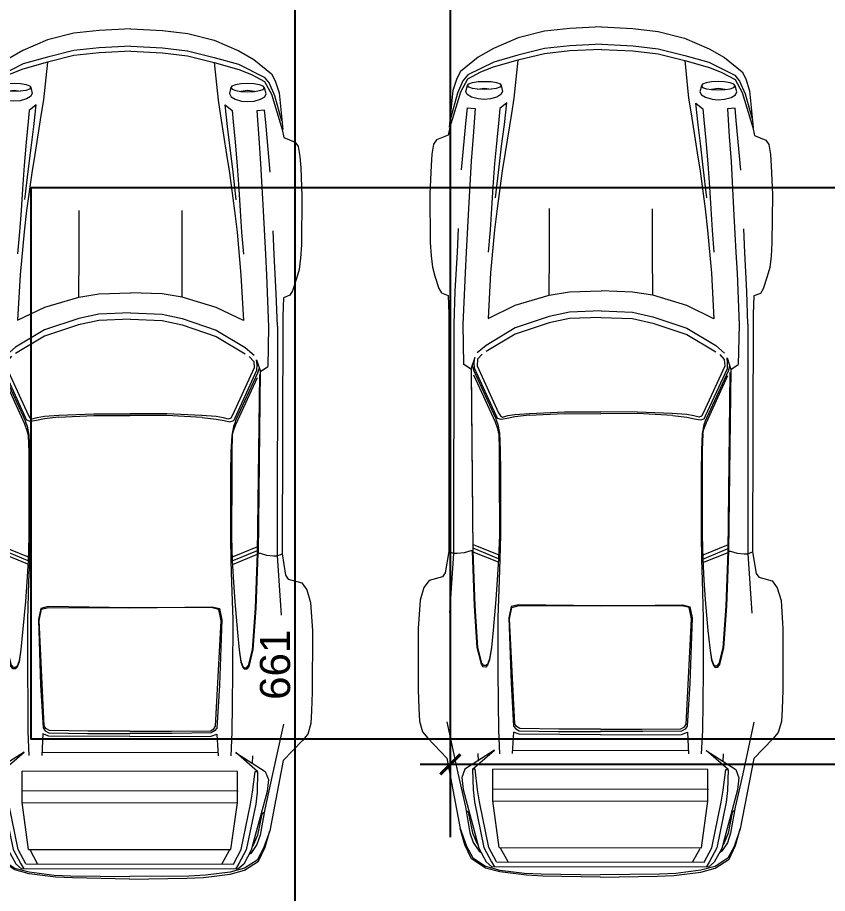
# Model space of a CAD drawing. Extents: x 250879 to 348495, y -51522 to -9360.
# Drawn here: x 316522.6 to 316925.5, y -43831.4 to -43395.5 of the extents above; entities that cross this region are included whole.
import ezdxf

# ---------------------------------------------------------------- set-up
doc = ezdxf.new("R2010")
doc.units = 0
doc.layers.get('0').update_dxf_attribs({"linetype": 'CONTINUOUS'})
doc.layers.get('DEFPOINTS').update_dxf_attribs({"color": 9, "linetype": 'CONTINUOUS'})
for name, color, linetype in [('AXIS', 1, 'CONTINUOUS'), ('WALL', 7, 'CONTINUOUS'), ('WALL1', 2, 'CONTINUOUS')]:
    doc.layers.add(name, color=color, linetype=linetype)
doc.layers.add('FIGURES', color=153, linetype='CONTINUOUS', lineweight=0)
doc.styles.get("Standard").update_dxf_attribs({"font": 'sanss___.ttf', "height": 15})
doc.dimstyles.get("Standard").update_dxf_attribs({"dimtxt": 15, "dimasz": 10, "dimexe": 10, "dimexo": 30, "dimgap": 5, "dimtad": 1, "dimdec": 0, "dimdsep": 46, "dimtxsty": 'Standard', "dimblk1": 'ARCHTICK', "dimblk2": 'ARCHTICK', "dimsah": 1, "dimcen": 2.5, "dimdle": 15, "dimclrd": 3, "dimclre": 3, "dimclrt": 3, "dimazin": 0, "dimtfac": 1, "dimtdec": 0, "dimtmove": 2, "dimatfit": 2, "dimldrblk": 'ARCHTICK', "dimfxl": 1.045499999999997, "dimfxlon": 1, "dimtolj": 1, "dimtzin": 0, "dimarcsym": 0})
doc.dimstyles.new('STANDARD$0', dxfattribs={"dimscale": 0, "dimtxt": 12, "dimasz": 8, "dimexe": 15, "dimexo": 0.0625, "dimgap": 2, "dimtad": 1, "dimdec": 0, "dimzin": 0, "dimdsep": 46, "dimtxsty": 'Standard', "dimblk1": 'ARCHTICK', "dimblk2": 'ARCHTICK', "dimsah": 1, "dimcen": 0.09, "dimdle": 15, "dimclrd": 3, "dimclre": 3, "dimclrt": 3, "dimazin": 0, "dimtfac": 1, "dimtdec": 0, "dimtofl": 0, "dimtmove": 1, "dimatfit": 3, "dimldrblk": 'ARCHTICK', "dimfxl": 1.045499999999997, "dimfxlon": 1, "dimtolj": 1, "dimtzin": 0, "dimarcsym": 0})

# ---------------------------------------------------------------- blocks, each defined once
blk = doc.blocks.new('_ARCHTICK')
at = {"color": 0, "linetype": 'ByBlock', "const_width": 0.15}
blk.add_lwpolyline([(-0.5, -0.5), (0.5, 0.5)], dxfattribs=at)
blk = doc.blocks.new('*D2118')
at = {"layer": 'DEFPOINTS', "color": 0, "linetype": 'ByBlock', "ltscale": 3, "transparency": 16777216}
for p in [(316737.8991116608, -43759.28375353797), (317178.3759898133, -43759.28375353797), (317178.3759898133, -43767.07146409552)]:
    blk.add_point(p, dxfattribs=at)
at = {"layer": 'WALL1', "color": 3, "linetype": 'ByBlock', "lineweight": -2, "ltscale": 3, "transparency": 16777216}
for p, q in [((316722.8991116608, -43767.07146409552), (317193.3759898133, -43767.07146409552)), ((316737.8991116608, -43767.07146409552), (316737.8991116608, -43777.07146409552)), ((317178.3759898133, -43767.07146409552), (317178.3759898133, -43777.07146409552))]:
    blk.add_line(p, q, dxfattribs=at)
at = {"layer": 'WALL1', "color": 3, "linetype": 'ByBlock', "lineweight": -2, "ltscale": 3, "transparency": 16777216, "xscale": 10, "yscale": 10, "zscale": 10, "rotation": 180}
blk.add_blockref('_ARCHTICK', (316737.8991116608, -43767.07146409552), dxfattribs=at)
at = {"layer": 'WALL1', "color": 3, "linetype": 'ByBlock', "lineweight": -2, "ltscale": 3, "transparency": 16777216, "xscale": 10, "yscale": 10, "zscale": 10}
blk.add_blockref('_ARCHTICK', (317178.3759898133, -43767.07146409552), dxfattribs=at)
at = {"layer": 'WALL1', "color": 3, "linetype": 'ByBlock', "ltscale": 3, "transparency": 16777216, "insert": (316958.1375507371, -43754.34512664696), "char_height": 15, "attachment_point": 5}
blk.add_mtext('\\A1;440', dxfattribs=at)
blk = doc.blocks.new('*D2128')
at = {"layer": 'DEFPOINTS', "color": 0, "linetype": 'Continuous', "ltscale": 3, "transparency": 16777216}
for p in [(316672.3674343665, -43387.32733898071), (316660.5429870066, -44047.8335801827), (316663.1778602687, -44047.8335801827)]:
    blk.add_point(p, dxfattribs=at)
at = {"layer": 'WALL', "color": 3, "linetype": 'Continuous', "lineweight": -2, "ltscale": 3, "transparency": 16777216}
for p, q in [((316660.5429870066, -43372.32733898071), (316660.5429870066, -44062.8335801827)), ((316670.5429870066, -43387.32733898071), (316645.5429870066, -43387.32733898071)), ((316663.1153602687, -44047.8335801827), (316645.5429870066, -44047.8335801827))]:
    blk.add_line(p, q, dxfattribs=at)
at = {"layer": 'WALL', "color": 3, "linetype": 'Continuous', "lineweight": -2, "ltscale": 3, "transparency": 16777216, "xscale": 8, "yscale": 8, "zscale": 8}
for p, rotation in [((316660.5429870066, -43387.32733898071), 90), ((316660.5429870066, -44047.8335801827), 270)]:
    blk.add_blockref('_ARCHTICK', p, dxfattribs=dict(at, rotation=rotation))
at = {"layer": 'WALL', "color": 3, "linetype": 'Continuous', "ltscale": 3, "transparency": 16777216, "insert": (316650.8063614922, -43717.58045958165), "char_height": 15, "attachment_point": 5, "rotation": 90}
blk.add_mtext('\\A1;661', dxfattribs=at)
blk = doc.blocks.new('XREF1$0$02PCAR09')
at = {"color": 0, "linetype": 'ByBlock'}
for p, q in [((-138.1428124021297, 34.83022337169009), (-139.3891880423911, 33.77165775941323)), ((-136.0427548164836, 35.42780073345929), (-138.1428124021297, 34.83022337169009)), ((-133.5670771748684, 35.58146348362851), (-136.0427548164836, 35.42780073345929)), ((-129.8620975318994, 35.70097895598234), (-133.5670771748684, 35.58146348362851)), ((-117.8764030187002, 35.70097895598234), (-129.8620975318994, 35.70097895598234)), ((-112.3274703737005, 35.34243253892082), (-117.8764030187002, 35.70097895598234)), ((-109.8517927320853, 34.5911924269824), (-112.3274703737005, 35.34243253892082)), ((-108.4688279805623, 33.60092137033632), (-109.8517927320853, 34.5911924269824)), ((-139.3891880423911, 33.77165775941323), (-143.264904074437, 30.04960447753655)), ((-107.7346615075316, 30.95450733964419), (-108.4688279805623, 33.60092137033632)), ((-47.0890961074124, 33.02041764747482), (-48.84768091490459, 32.52528211915178)), ((-44.85244941050485, 33.29359586999788), (-47.0890961074124, 33.02041764747482)), ((-42.25725629653579, 33.4472586201671), (-44.85244941050485, 33.29359586999788)), ((-32.74723942495178, 33.53262681470556), (-42.25725629653579, 33.4472586201671)), ((-27.18123314104443, 33.31066950890558), (-32.74723942495178, 33.53262681470556)), ((-24.96166008304456, 33.13993311982865), (-27.18123314104443, 33.31066950890558)), ((-22.98111796975238, 32.82554285593255), (-24.96166008304456, 33.13993311982865)), ((-22.12743602436781, 32.23503025772103), (-22.98111796975238, 32.82554285593255)), ((-107.0004950345009, 30.42522453350576), (-107.7346615075316, 30.95450733964419)), ((-52.15996686299668, 31.22538604060482), (-52.63802875241204, 29.9471626440904)), ((-51.28921127870443, 31.75696836830567), (-52.15996686299668, 31.22538604060482)), ((-48.84768091490459, 32.52528211915178), (-51.28921127870443, 31.75696836830567)), ((-21.22253316226019, 29.99838356081347), (-22.12743602436781, 32.23503025772103)), ((-143.264904074437, 30.04960447753655), (-157.0433306729439, 27.42026408575209)), ((-136.160790045383, 30.06982751551053), (-146.252790883283, 27.89832597516745)), ((-103.175999919178, 28.82030247618276), (-114.7860743764081, 29.58861622702888)), ((-102.8003798632088, 29.75935261610579), (-107.0004950345009, 30.42522453350576)), ((-103.175999919178, 28.82030247618276), (-102.8003798632088, 29.75935261610579)), ((-56.22349292302719, 29.82764717173656), (-102.8003798632088, 29.75935261610579)), ((-52.63802875241204, 29.9471626440904), (-56.22349292302719, 29.82764717173656)), ((-19.65175838275259, 29.65691078265965), (-21.22253316226019, 29.99838356081347)), ((-12.48083004152228, 29.04225978198276), (-19.65175838275259, 29.77642625501349)), ((-12.78815554186073, 27.55685319701363), (-19.65175838275259, 29.65691078265965)), ((-13.04308359194108, 28.1808652507445), (-17.95794463294092, 29.54653034359681)), ((-146.252790883283, 27.89832597516745), (-152.8090682238364, 26.42999302910601)), ((-58.20403503631938, 28.78615519836739), (-103.175999919178, 28.82030247618277)), ((-103.175999919178, 28.08613600315206), (-103.175999919178, 28.82030247618276)), ((-103.0564844468242, 26.70317125162907), (-103.175999919178, 28.08613600315206)), ((-58.20403503631938, 28.7690815594597), (-51.78434680702748, 28.54712425365972)), ((-51.78434680702748, 28.54712425365972), (-44.1524302152895, 28.13735691987513)), ((-44.1524302152895, 28.13735691987513), (-39.54254771021287, 27.93247325298283)), ((-10.58565307144118, 27.08833317646262), (-13.04308359194108, 28.1808652507445)), ((-10.26125698352244, 26.19096208439833), (-12.78815554186073, 27.55685319701363)), ((-10.1417415111686, 28.29101967004435), (-12.48083004152228, 29.04225978198276)), ((-8.775850398553306, 27.55685319701363), (-10.1417415111686, 28.29101967004435)), ((-5.941626339876557, 24.09090449875231), (-8.775850398553306, 27.55685319701363)), ((-162.9849570128204, 25.21776466665994), (-160.2873220654052, 26.49828758473677)), ((-160.4922057322975, 26.22510936221371), (-162.8142206237435, 24.97873372195226)), ((-149.3943404422982, 26.87390764070598), (-160.8848994271744, 23.80065263732156)), ((-157.0433306729439, 27.42026408575209), (-160.4922057322975, 26.22510936221371)), ((-160.2873220654052, 26.49828758473677), (-157.0433306729439, 27.42026408575209)), ((-152.8090682238364, 26.42999302910601), (-157.9140862572361, 25.52509016699837)), ((-153.8334865582979, 25.84948930624451), (-157.9140862572361, 25.01288099976763)), ((-153.4749401412364, 26.27633027893679), (-153.8334865582979, 25.84948930624451)), ((-147.0381782730368, 27.13001222432135), (-149.3943404422982, 26.87390764070598)), ((-145.4332562157138, 26.51536122364446), (-147.0381782730368, 27.13001222432135)), ((-141.7282765727448, 20.71032399502945), (-145.4332562157138, 26.51536122364446)), ((-102.680864390855, 25.43972197245991), (-103.0564844468242, 26.70317125162907)), ((-67.0994009072265, 25.45679561136761), (-66.10912985058042, 26.89098127961367)), ((-58.32355050867321, 27.06171766869058), (-66.10912985058042, 26.89098127961367)), ((-48.19888263641232, 26.6348766959983), (-58.32355050867321, 27.06171766869058)), ((-44.1524302152895, 26.41291939019832), (-48.19888263641232, 26.6348766959983)), ((-35.59853712253621, 25.95193113969065), (-44.1524302152895, 26.41291939019832)), ((-26.32755119565986, 25.45679561136761), (-35.59853712253621, 25.95193113969065)), ((-28.02619871649039, 27.35217620931951), (-18.28586727013732, 26.4470666680137)), ((-18.28586727013732, 26.4470666680137), (-15.87848418415283, 26.19096208439833)), ((-15.87848418415283, 26.19096208439833), (-16.03214693432206, 24.72262913833689)), ((-13.76135295959914, 25.40557469464454), (-13.28329107018378, 26.2592566400291)), ((-13.28329107018378, 26.2592566400291), (-12.6686400695069, 26.54950850145985)), ((-12.6686400695069, 26.54950850145985), (-11.49055898487619, 26.19096208439833)), ((-12.0710627077377, 25.21776466665994), (-11.81495812412233, 25.93485750078296)), ((-11.81495812412233, 25.93485750078296), (-11.49055898487619, 26.19096208439833)), ((-11.49055898487619, 26.19096208439833), (-11.18323348453777, 25.93485750078296)), ((-11.18323348453777, 25.93485750078296), (-10.92712890092239, 25.21776466665994)), ((-9.425199770093965, 26.13236761146603), (-10.58565307144118, 27.08833317646262)), ((-8.895365870907138, 23.62991624824465), (-10.26125698352244, 26.19096208439833)), ((-6.899507290691269, 21.07940676791251), (-9.425199770093965, 26.13236761146603)), ((-164.7947627370357, 22.48598244142934), (-162.9849570128204, 25.21776466665994)), ((-162.8142206237435, 24.97873372195226), (-164.4191426810665, 22.48598244142934)), ((-159.7751128981744, 24.91043916632149), (-161.4995504278513, 23.7323580816908)), ((-151.8529444450057, 24.65433458270612), (-160.7653839548205, 22.81038158067546)), ((-159.7751128981744, 24.24456724892153), (-160.1662057515703, 23.99287382841922)), ((-157.9140862572361, 25.52509016699837), (-159.7751128981744, 24.91043916632149)), ((-157.9140862572361, 25.01288099976763), (-159.7751128981744, 24.24456724892153)), ((-149.513855914652, 24.91043916632149), (-151.8529444450057, 24.65433458270612)), ((-151.8529444450057, 23.66406352606003), (-149.513855914652, 24.03968358202923)), ((-145.4332562157138, 25.02995463867533), (-149.513855914652, 24.91043916632149)), ((-149.513855914652, 24.03968358202923), (-145.4332562157138, 24.53481911035228)), ((-145.4332562157138, 25.02995463867533), (-141.7282765727448, 20.72739763393714)), ((-145.4332562157138, 24.53481911035228), (-145.4332562157138, 25.02995463867533)), ((-124.8595213319459, 23.3396643868139), (-121.5813826616692, 24.14319423246711)), ((-121.5984563005769, 24.00660512120558), (-113.4372569027005, 24.57003520515939)), ((-121.5813826616692, 24.14319423246711), (-113.4372569027005, 24.68955067751323)), ((-113.4372569027005, 24.68955067751323), (-102.680864390855, 25.08117555539841)), ((-113.4372569027005, 24.57003520515939), (-102.680864390855, 24.96166008304457)), ((-104.9004374488549, 20.0273784387218), (-102.902821696655, 24.96166008304457)), ((-104.2174918925472, 19.99323116090642), (-102.1686552236243, 24.96166008304457)), ((-101.4515623895012, 24.96166008304457), (-103.4662517806088, 19.97615752199873)), ((-67.0994009072265, 25.43972197245991), (-102.680864390855, 25.06410191649071)), ((-102.680864390855, 25.08117555539841), (-102.680864390855, 25.43972197245991)), ((-102.680864390855, 24.94458644413687), (-67.64575735227262, 25.32020650010608)), ((-102.680864390855, 25.06410191649071), (-102.680864390855, 24.94458644413687)), ((-77.44602608528737, 20.65910307830637), (-68.24333471404182, 24.8762918885061)), ((-67.38965276865726, 24.8933655274138), (-76.59234413990282, 20.65910307830637)), ((-76.16550316721053, 20.52251396704484), (-66.86036996251882, 24.77385005505996)), ((-66.39938171201115, 24.24456724892153), (-75.65329399997981, 20.0273784387218)), ((-66.41645535091885, 25.20069102775224), (-67.38965276865726, 24.8933655274138)), ((-67.0994009072265, 25.54216380590607), (-67.0994009072265, 25.54216380590606)), ((-64.81153329359587, 24.72262913833689), (-67.0994009072265, 25.45679561136761)), ((-66.86036996251882, 24.77385005505996), (-65.78473071133428, 24.80799733287535)), ((-65.13593243284201, 24.15919905438308), (-66.39938171201115, 24.24456724892153)), ((-65.78473071133428, 24.80799733287535), (-64.81153329359587, 24.72262913833689)), ((-64.12858773728823, 23.28844347009083), (-65.13593243284201, 24.15919905438308)), ((-62.40415020761141, 22.48598244142934), (-63.88955679258056, 24.21041997110615)), ((-21.41034319024481, 25.08117555539841), (-26.32755119565986, 25.45679561136761)), ((-16.03214693432206, 24.72262913833689), (-21.41034319024481, 25.08117555539841)), ((-14.22234121010679, 22.91282341412162), (-14.11989937666064, 24.14212541547539)), ((-14.11989937666064, 24.14212541547539), (-13.76135295959914, 25.40557469464454)), ((-12.31009365244537, 22.86160249739855), (-12.22472545790693, 24.26164088782923)), ((-12.22472545790693, 24.26164088782923), (-12.0710627077377, 25.21776466665994)), ((-12.22472545790693, 24.26164088782923), (-12.03691542992231, 22.86160249739855)), ((-10.92712890092239, 25.21776466665994), (-10.7393188729378, 24.1250517765677)), ((-10.7393188729378, 24.1250517765677), (-10.68809795621472, 22.86160249739855)), ((-4.268409726922805, 21.13716496772174), (-5.941626339876557, 24.09090449875231)), ((-165.5630764878818, 19.68590566056798), (-164.7947627370357, 22.48598244142934)), ((-164.4191426810665, 22.48598244142934), (-165.1874564319126, 19.68590566056798)), ((-163.5996080134973, 22.31524605235242), (-164.5898790701434, 21.20545952335249)), ((-160.8848994271744, 23.80065263732156), (-163.5996080134973, 22.31524605235242)), ((-160.7653839548205, 22.81038158067546), (-163.5996080134973, 21.32497499570633)), ((-161.4995504278513, 23.7323580816908), (-161.7379082183368, 23.33391197800627)), ((-160.7653839548205, 21.82011052402938), (-151.8529444450057, 23.66406352606003)), ((-142.3941484901448, 24.02260994312154), (-143.8454077972985, 23.95431538749078)), ((-125.4229514158997, 22.45183516361395), (-125.3717304991766, 22.96404433084469)), ((-125.0814786377459, 22.11036238546013), (-125.4229514158997, 22.45183516361395)), ((-125.3717304991766, 22.96404433084469), (-124.8595213319459, 23.3396643868139)), ((-125.1497731933766, 22.43476152470626), (-125.132699554469, 22.84452885849085)), ((-124.8936686097613, 22.11036238546013), (-125.1497731933766, 22.43476152470626)), ((-125.132699554469, 22.84452885849085), (-124.688784942869, 23.22014891446006)), ((-124.688784942869, 23.22014891446006), (-121.5984563005769, 24.00660512120558)), ((-60.21872442742693, 16.81753432407585), (-63.5993049311498, 22.48598244142934)), ((-58.97234878716549, 16.81753432407585), (-62.40415020761141, 22.48598244142934)), ((-14.11989937666064, 21.68352141276785), (-14.22234121010679, 22.91282341412162)), ((-12.24179909681461, 21.56400594041401), (-12.31009365244537, 22.86160249739855)), ((-12.03691542992231, 22.86160249739855), (-12.24179909681461, 21.56400594041401)), ((-10.68809795621472, 22.86160249739855), (-10.7393188729378, 21.58107957932171)), ((-7.905094814261051, 21.15423860662943), (-8.895365870907138, 23.62991624824465)), ((-163.5996080134973, 21.32497499570633), (-164.5898790701434, 20.71032399502945)), ((-164.5898790701434, -21.20545952335249), (-164.5898790701434, 21.20545952335249)), ((-163.5996080134973, 20.33470393906024), (-160.7653839548205, 21.82011052402938)), ((-160.7653839548205, 19.8224947718295), (-151.613913500298, 21.06887041209096)), ((-151.613913500298, 21.06887041209096), (-151.613913500298, -21.06887041209096)), ((-151.613913500298, 21.06887041209096), (-145.4332562157138, 21.06887041209096)), ((-149.2577513310366, 21.06887041209096), (-149.2577513310366, -21.1883858844448)), ((-145.4332562157138, -21.06887041209096), (-145.4332562157138, 21.06887041209096)), ((-124.0058393865613, 21.73474232949092), (-125.0814786377459, 22.11036238546013)), ((-123.8351029974844, 21.73474232949092), (-124.8936686097613, 22.11036238546013)), ((-121.6155299394846, 21.3761959124294), (-124.0058393865613, 21.73474232949092)), ((-121.6155299394846, 21.3761959124294), (-123.8351029974844, 21.73474232949092)), ((-118.217875796854, 21.03472313427558), (-121.6155299394846, 21.3761959124294)), ((-112.190881262439, 20.50544032813715), (-118.217875796854, 21.03472313427558)), ((-78.7436226422719, 20.19811482779871), (-77.44602608528737, 20.65910307830637)), ((-76.59234413990282, 20.65910307830637), (-77.20699514057969, 20.43714577250639)), ((-57.12839578513483, 22.11036238546013), (-54.53320267116577, 16.80046068516816)), ((-48.19888263641232, 21.63230049604478), (-57.12839578513483, 22.11036238546013)), ((-39.78157865492054, 20.84691310629098), (-48.19888263641232, 21.63230049604478)), ((-39.78157865492054, 21.75181596839861), (-44.11828293747411, 22.11036238546013)), ((-35.59853712253621, 21.46156410696786), (-39.78157865492054, 21.75181596839861)), ((-35.59853712253621, 20.36885121687563), (-39.78157865492054, 20.84691310629098)), ((-31.38134831233648, 21.20545952335249), (-35.59853712253621, 21.46156410696786)), ((-33.48140589798248, 20.69325035612176), (-27.45441136356749, 19.99323116090642)), ((-26.78853944616754, 20.88106038410637), (-31.38134831233648, 21.20545952335249)), ((-22.1957305799986, 20.45421941141409), (-26.78853944616754, 20.88106038410637)), ((-13.76135295959914, 20.43714577250639), (-14.11989937666064, 21.68352141276785)), ((-12.0710627077377, 20.57373488376792), (-12.24179909681461, 21.58107957932171)), ((-10.7393188729378, 21.58107957932171), (-10.92712890092239, 20.50544032813715)), ((-6.556277340553434, 16.32239879575281), (-7.905094814261051, 21.15423860662943)), ((-5.566006283907346, 16.32239879575281), (-6.899507290691269, 21.07940676791251)), ((-2.168352141276795, 16.30532515684511), (-4.268409726922805, 21.13716496772174)), ((-166.211874766374, 14.44429851590677), (-165.5630764878818, 19.68590566056798)), ((-165.1874564319126, 19.68590566056798), (-165.8021074325894, 14.81991857187598)), ((-163.5996080134973, 20.33470393906024), (-163.5996080134973, -20.33470393906024)), ((-163.5996080134973, 18.04683632542962), (-160.8848994271744, 19.53224291039876)), ((-160.7653839548205, 19.8224947718295), (-160.7653839548205, -19.8224947718295)), ((-137.7671923461605, 19.95908388309104), (-142.3941484901448, 19.75420021619874)), ((-132.3377751735147, 20.0273784387218), (-137.7671923461605, 19.95908388309104)), ((-126.0376024165766, 20.09567299435257), (-132.3377751735147, 20.0273784387218)), ((-115.7763454330542, 20.11274663326025), (-126.0376024165766, 20.09567299435257)), ((-108.3663861471162, 19.86853066330364), (-115.7763454330542, 20.11274663326025)), ((-108.3663861471162, 20.23226210561409), (-112.190881262439, 20.50544032813715)), ((-104.2174918925472, 19.99323116090642), (-108.3663861471162, 20.23226210561409)), ((-104.2687128092703, 19.72996011643232), (-108.3663861471162, 19.86853066330364)), ((-99.5563884707475, 19.65175838275259), (-104.2687128092703, 19.72996011643232)), ((-99.52224119293213, 19.83956841073719), (-104.2174918925472, 19.99323116090642)), ((-87.1097057070406, 19.64458221481232), (-99.5563884707475, 19.65175838275259)), ((-87.1097057070406, 19.87371568855257), (-99.52224119293213, 19.83956841073719)), ((-82.8583696190255, 19.87371568855257), (-87.1097057070406, 19.87371568855257)), ((-82.8583696190255, 19.71654903557417), (-87.1097057070406, 19.64458221481232)), ((-79.66559914328724, 19.97615752199873), (-82.8583696190255, 19.87371568855257)), ((-79.62576860625475, 19.86461680765525), (-82.8583696190255, 19.71654903557417)), ((-79.66559914328724, 19.95908388309104), (-78.7436226422719, 20.19811482779871)), ((-77.88994069688735, 20.19811482779871), (-79.62576860625475, 19.86461680765525)), ((-77.20699514057969, 20.43714577250639), (-77.88994069688735, 20.19811482779871)), ((-76.95089055696434, 19.51516927149106), (-76.71185961225665, 20.24933574452178)), ((-76.72893325116435, 18.37123546467575), (-76.95089055696434, 19.51516927149106)), ((-76.71185961225665, 20.24933574452178), (-76.16550316721053, 20.52251396704484)), ((-76.21672408393361, 19.68590566056798), (-76.43868138973359, 19.241991048968)), ((-76.43868138973359, 19.241991048968), (-76.14842952830286, 18.21757271450653)), ((-75.65329399997981, 20.0273784387218), (-76.21672408393361, 19.68590566056798)), ((-28.20565147550591, 19.37858016022954), (-35.59853712253621, 20.36885121687563)), ((-24.62018730489074, 18.78100279846034), (-28.20565147550591, 19.37858016022954)), ((-27.45441136356749, 19.99323116090642), (-23.35673802572159, 19.49809563258338)), ((-23.35673802572159, 19.49809563258338), (-19.12247557661418, 18.96881282644495)), ((-18.20049907559885, 20.06152571653719), (-22.1957305799986, 20.45421941141409)), ((-19.12247557661418, 18.96881282644495), (-14.88821312750674, 18.50782457593728)), ((-15.99799965650669, 19.87371568855258), (-18.20049907559885, 20.06152571653719)), ((-14.88821312750674, 18.50782457593728), (-15.99799965650669, 19.87371568855258)), ((-13.28329107018378, 19.6517583827526), (-13.76135295959914, 20.43714577250639)), ((-12.6686400695069, 19.32735924350646), (-13.28329107018378, 19.6517583827526)), ((-11.49055898487619, 19.60053746602952), (-12.6686400695069, 19.32735924350646)), ((-11.81495812412233, 19.83956841073719), (-12.0710627077377, 20.57373488376792)), ((-11.49055898487619, 19.60053746602952), (-11.81495812412233, 19.83956841073719)), ((-11.18323348453777, 19.80542113292181), (-11.49055898487619, 19.60053746602952)), ((-10.92712890092239, 20.50544032813715), (-11.18323348453777, 19.80542113292181)), ((-138.1428124021297, 17.05656526878352), (-142.3770748512371, 17.26144893567582)), ((-141.7282765727448, 17.26144893567582), (-141.7282765727448, -17.15578437787134)), ((-128.5474273360072, 17.51755351929119), (-136.9818049564067, 17.00534435206045)), ((-136.5549639837144, 16.78365285606781), (-115.9470818221311, 17.82487901962963)), ((-115.7592717941465, 17.94439449198347), (-128.5474273360072, 17.51755351929119)), ((-115.9470818221311, 17.82487901962963), (-113.7275087641312, 17.36389076912197)), ((-113.5567723750543, 17.48340624147581), (-115.7592717941465, 17.94439449198347)), ((-113.7275087641312, 17.36389076912197), (-113.351888708162, 15.9467787397836)), ((-113.1982259579928, 16.06629421213744), (-113.5567723750543, 17.48340624147581)), ((-76.42160775082591, 16.81753432407585), (-76.72893325116435, 18.37123546467575)), ((-76.14842952830286, 18.21757271450653), (-75.92647222250287, 16.81753432407585)), ((-17.00534435206046, 17.60292171382965), (-24.62018730489074, 18.78100279846034)), ((-13.94916298758373, 17.1077861855066), (-17.00534435206046, 17.60292171382965)), ((-138.6550215693604, 3.774758283725532e-15), (-138.569653374822, 15.89555782306053)), ((-138.569653374822, 15.89555782306053), (-138.1428124021297, 17.05656526878352)), ((-137.903781457422, 15.89555782306053), (-138.0403705686835, 8.28071487023023)), ((-137.5110877625451, 16.57850337936818), (-137.903781457422, 15.89555782306053)), ((-137.5623086792682, 8.161199397876398), (-137.4769404847297, 15.77604235070669)), ((-136.9818049564067, 17.00534435206045), (-137.5110877625451, 16.57850337936818)), ((-137.4769404847297, 15.77604235070669), (-137.0842467898528, 16.44191426810665)), ((-137.0842467898528, 16.44191426810665), (-136.5549639837144, 16.78365285606781)), ((-113.4031096248851, -0.01707363890769309), (-113.1982259579928, 16.06629421213744)), ((-113.351888708162, 15.9467787397836), (-113.4031096248851, 0.01707363890769309)), ((-76.09720861157977, 14.06867845993756), (-76.42160775082591, 16.81753432407585)), ((-75.92647222250287, 16.81753432407585), (-75.72158855561057, 13.98331026539911)), ((-60.21872442742693, 16.81753432407585), (-60.21872442742693, 16.81753432407585)), ((-57.99915136942708, 10.14174151116859), (-60.21872442742693, 16.81753432407585)), ((-56.75277572916563, 10.14174151116859), (-58.97234878716549, 16.81753432407585)), ((-54.53320267116577, 16.80046068516816), (-52.55266055787358, 10.14174151116859)), ((-6.556277340553434, 16.32239879575281), (-13.94916298758373, 17.1077861855066)), ((-5.258680783568892, 11.13201256781468), (-6.556277340553434, 16.32239879575281)), ((-4.268409726922805, 11.13201256781468), (-5.566006283907346, 16.32239879575281)), ((-0.8707555842922545, 11.13201256781468), (-2.168352141276795, 16.30532515684511)), ((-166.3484638776355, 11.21738076235313), (-166.211874766374, 14.44429851590677)), ((-165.8021074325894, 14.81991857187598), (-165.938696543851, 11.59300081832234)), ((-76.09720861157977, 14.06867845993756), (-75.73866219451826, 7.153854702322628)), ((-75.72158855561057, 13.98331026539911), (-75.4313366941798, 7.153854702322628)), ((-166.5704211834355, 0.01707363890769309), (-166.3484638776355, 11.21738076235313)), ((-165.938696543851, 11.59300081832234), (-166.0752856551125, -3.774758283725532e-15)), ((-4.695250699615091, 6.19773092349192), (-5.258680783568892, 11.13201256781468)), ((-3.704979642969004, 6.19773092349192), (-4.268409726922805, 11.13201256781468)), ((-0.3073255003384538, 6.180657284584224), (-0.8707555842922545, 11.13201256781468)), ((-57.12839578513483, 6.180657284584224), (-57.99915136942708, 10.14174151116859)), ((-55.89909378378107, 6.180657284584224), (-56.75277572916563, 10.14174151116859)), ((-52.55266055787358, 10.14174151116859), (-44.11828293747411, 10.09052059444551)), ((-52.55266055787358, 10.14174151116859), (-51.920935918289, 6.180657284584224)), ((-44.11828293747411, 10.09052059444551), (-35.59853712253621, 10.09052059444551)), ((-138.0403705686835, 8.28071487023023), (-138.0403705686835, 3.774758283725532e-15)), ((-137.5623086792682, -3.774758283725532e-15), (-137.5623086792682, 8.161199397876398)), ((-75.73866219451826, 7.153854702322628), (-75.77280947233363, 3.774758283725532e-15)), ((-75.4313366941798, 7.153854702322628), (-75.39718941636443, 3.774758283725532e-15)), ((-56.88936484042716, 3.774758283725532e-15), (-57.12839578513483, 6.180657284584224)), ((-55.64298920016569, 3.774758283725532e-15), (-55.89909378378107, 6.180657284584224)), ((-51.920935918289, 6.180657284584224), (-51.68190497358133, 3.774758283725532e-15)), ((-4.387925199276668, 3.774758283725532e-15), (-4.695250699615091, 6.19773092349192)), ((-3.39765414263055, 3.774758283725532e-15), (-3.704979642969004, 6.19773092349192)), ((0, 3.774758283725532e-15), (-0.3073255003384538, 6.180657284584224)), ((-165.938696543851, -11.59300081832234), (-166.0752856551125, 7.549516567451064e-15)), ((-138.6550215693604, 0), (-138.569653374822, -15.89555782306052)), ((-138.0403705686835, -8.28071487023023), (-138.0403705686835, 0)), ((-137.5623086792682, 7.549516567451064e-15), (-137.5623086792682, -8.161199397876398)), ((-113.4031096248851, 0.01707363890769686), (-113.1982259579928, -16.06629421213744)), ((-75.73866219451826, -7.153854702322621), (-75.77280947233363, 0)), ((-75.4313366941798, -7.153854702322621), (-75.39718941636443, 0)), ((-56.88936484042716, 0), (-57.12839578513483, -6.180657284584223)), ((-55.64298920016569, 0), (-55.89909378378107, -6.180657284584223)), ((-51.920935918289, -6.180657284584223), (-51.68190497358133, 0)), ((-4.387925199276668, 0), (-4.695250699615091, -6.19773092349192)), ((-3.39765414263055, 0), (-3.704979642969004, -6.19773092349192)), ((0, 0), (-0.3073255003384538, -6.180657284584223)), ((-166.5704211834355, -0.01707363890768931), (-166.3484638776355, -11.21738076235313)), ((-113.351888708162, -15.9467787397836), (-113.4031096248851, -0.01707363890768931)), ((-57.12839578513483, -6.180657284584223), (-57.99915136942708, -10.14174151116859)), ((-55.89909378378107, -6.180657284584223), (-56.75277572916563, -10.14174151116859)), ((-52.55266055787358, -10.14174151116859), (-51.920935918289, -6.180657284584223)), ((-4.695250699615091, -6.19773092349192), (-5.258680783568892, -11.13201256781468)), ((-3.704979642969004, -6.19773092349192), (-4.268409726922805, -11.13201256781468)), ((-0.3073255003384538, -6.180657284584223), (-0.8707555842922545, -11.13201256781468)), ((-137.903781457422, -15.89555782306052), (-138.0403705686835, -8.28071487023023)), ((-137.5623086792682, -8.161199397876398), (-137.4769404847297, -15.77604235070669)), ((-76.09720861157977, -14.06867845993756), (-75.73866219451826, -7.153854702322621)), ((-75.72158855561057, -13.9833102653991), (-75.4313366941798, -7.153854702322621)), ((-57.99915136942708, -10.14174151116859), (-60.21872442742693, -16.81753432407585)), ((-56.75277572916563, -10.14174151116859), (-58.97234878716549, -16.81753432407585)), ((-54.53320267116577, -16.80046068516816), (-52.55266055787358, -10.14174151116859)), ((-52.55266055787358, -10.14174151116859), (-44.11828293747411, -10.09052059444551)), ((-44.11828293747411, -10.09052059444551), (-35.59853712253621, -10.09052059444551)), ((-166.3484638776355, -11.21738076235313), (-166.211874766374, -14.44429851590677)), ((-165.8021074325894, -14.81991857187597), (-165.938696543851, -11.59300081832234)), ((-5.258680783568892, -11.13201256781468), (-6.556277340553434, -16.32239879575281)), ((-4.268409726922805, -11.13201256781468), (-5.566006283907346, -16.32239879575281)), ((-0.8707555842922545, -11.13201256781468), (-2.168352141276795, -16.30532515684511)), ((-166.211874766374, -14.44429851590677), (-165.5630764878818, -19.68590566056798)), ((-165.1874564319126, -19.68590566056798), (-165.8021074325894, -14.81991857187597)), ((-76.09720861157977, -14.06867845993756), (-76.42160775082591, -16.81753432407585)), ((-75.92647222250287, -16.81753432407585), (-75.72158855561057, -13.9833102653991)), ((-138.1428124021297, -17.05656526878352), (-142.3770748512371, -17.26144893567582)), ((-138.569653374822, -15.89555782306052), (-138.1428124021297, -17.05656526878352)), ((-137.5110877625451, -16.57850337936818), (-137.903781457422, -15.89555782306052)), ((-136.9818049564067, -17.00534435206045), (-137.5110877625451, -16.57850337936818)), ((-137.4769404847297, -15.77604235070669), (-137.0842467898528, -16.44191426810665)), ((-137.0842467898528, -16.44191426810665), (-136.5549639837144, -16.78365285606781)), ((-128.5474273360072, -17.51755351929119), (-136.9818049564067, -17.00534435206045)), ((-136.5549639837144, -16.78365285606781), (-115.9470818221311, -17.82487901962963)), ((-113.7275087641312, -17.36389076912197), (-113.351888708162, -15.9467787397836)), ((-113.1982259579928, -16.06629421213744), (-113.5567723750543, -17.48340624147581)), ((-76.42160775082591, -16.81753432407585), (-76.72893325116435, -18.37123546467575)), ((-76.14842952830286, -18.21757271450653), (-75.92647222250287, -16.81753432407585)), ((-60.21872442742693, -16.81753432407585), (-63.5993049311498, -22.48598244142934)), ((-58.97234878716549, -16.81753432407585), (-62.40415020761141, -22.48598244142934)), ((-60.21872442742693, -16.81753432407585), (-60.21872442742693, -16.81753432407585)), ((-57.12839578513483, -22.11036238546013), (-54.53320267116577, -16.80046068516816)), ((-13.94916298758373, -17.1077861855066), (-17.00534435206046, -17.60292171382965)), ((-6.556277340553434, -16.32239879575281), (-13.94916298758373, -17.1077861855066)), ((-6.556277340553434, -16.32239879575281), (-7.905094814261051, -21.15423860662943)), ((-5.566006283907346, -16.32239879575281), (-6.899507290691269, -21.07940676791251)), ((-2.168352141276795, -16.30532515684511), (-4.268409726922805, -21.13716496772174)), ((-163.5996080134973, -18.04683632542962), (-160.8848994271744, -19.53224291039876)), ((-115.7592717941465, -17.94439449198347), (-128.5474273360072, -17.51755351929119)), ((-115.9470818221311, -17.82487901962963), (-113.7275087641312, -17.36389076912197)), ((-113.5567723750543, -17.48340624147581), (-115.7592717941465, -17.94439449198347)), ((-76.72893325116435, -18.37123546467575), (-76.95089055696434, -19.51516927149106)), ((-76.43868138973359, -19.241991048968), (-76.14842952830286, -18.21757271450653)), ((-24.62018730489074, -18.78100279846034), (-28.20565147550591, -19.37858016022954)), ((-17.00534435206046, -17.60292171382965), (-24.62018730489074, -18.78100279846034)), ((-19.12247557661418, -18.96881282644495), (-14.88821312750674, -18.50782457593728)), ((-14.88821312750674, -18.50782457593728), (-15.99799965650669, -19.87371568855258)), ((-165.5630764878818, -19.68590566056798), (-164.7947627370357, -22.48598244142934)), ((-164.4191426810665, -22.48598244142934), (-165.1874564319126, -19.68590566056798)), ((-163.5996080134973, -20.33470393906024), (-160.7653839548205, -21.82011052402938)), ((-160.7653839548205, -19.8224947718295), (-151.613913500298, -21.06887041209096)), ((-137.7671923461605, -19.95908388309104), (-142.3941484901448, -19.75420021619874)), ((-132.3377751735147, -20.0273784387218), (-137.7671923461605, -19.95908388309104)), ((-126.0376024165766, -20.09567299435257), (-132.3377751735147, -20.0273784387218)), ((-115.7763454330542, -20.11274663326025), (-126.0376024165766, -20.09567299435257)), ((-112.190881262439, -20.50544032813715), (-118.217875796854, -21.03472313427558)), ((-108.3663861471162, -19.86853066330364), (-115.7763454330542, -20.11274663326025)), ((-108.3663861471162, -20.23226210561409), (-112.190881262439, -20.50544032813715)), ((-104.2687128092703, -19.72996011643232), (-108.3663861471162, -19.86853066330364)), ((-104.2174918925472, -19.99323116090642), (-108.3663861471162, -20.23226210561409)), ((-104.9004374488549, -20.0273784387218), (-102.902821696655, -24.96166008304457)), ((-99.5563884707475, -19.65175838275259), (-104.2687128092703, -19.72996011643232)), ((-99.52224119293213, -19.83956841073719), (-104.2174918925472, -19.99323116090642)), ((-104.2174918925472, -19.99323116090642), (-102.1686552236243, -24.96166008304457)), ((-101.4515623895012, -24.96166008304457), (-103.4662517806088, -19.97615752199873)), ((-87.1097057070406, -19.64458221481232), (-99.5563884707475, -19.65175838275259)), ((-87.1097057070406, -19.87371568855257), (-99.52224119293213, -19.83956841073719)), ((-82.8583696190255, -19.71654903557417), (-87.1097057070406, -19.64458221481232)), ((-82.8583696190255, -19.87371568855257), (-87.1097057070406, -19.87371568855257)), ((-79.62576860625475, -19.86461680765525), (-82.8583696190255, -19.71654903557417)), ((-79.66559914328724, -19.97615752199873), (-82.8583696190255, -19.87371568855257)), ((-79.66559914328724, -19.95908388309104), (-78.7436226422719, -20.19811482779871)), ((-77.88994069688735, -20.19811482779871), (-79.62576860625475, -19.86461680765525)), ((-78.7436226422719, -20.19811482779871), (-77.44602608528737, -20.65910307830637)), ((-77.20699514057969, -20.43714577250639), (-77.88994069688735, -20.19811482779871)), ((-76.59234413990282, -20.65910307830637), (-77.20699514057969, -20.43714577250639)), ((-76.95089055696434, -19.51516927149106), (-76.71185961225665, -20.24933574452178)), ((-76.71185961225665, -20.24933574452178), (-76.16550316721053, -20.52251396704484)), ((-76.21672408393361, -19.68590566056798), (-76.43868138973359, -19.241991048968)), ((-75.65329399997981, -20.0273784387218), (-76.21672408393361, -19.68590566056798)), ((-76.16550316721053, -20.52251396704484), (-66.86036996251882, -24.77385005505996)), ((-66.39938171201115, -24.24456724892153), (-75.65329399997981, -20.0273784387218)), ((-35.59853712253621, -20.36885121687563), (-39.78157865492054, -20.84691310629098)), ((-28.20565147550591, -19.37858016022954), (-35.59853712253621, -20.36885121687563)), ((-33.48140589798248, -20.69325035612176), (-27.45441136356749, -19.99323116090642)), ((-27.45441136356749, -19.99323116090642), (-23.35673802572159, -19.49809563258338)), ((-22.1957305799986, -20.45421941141409), (-26.78853944616754, -20.88106038410637)), ((-23.35673802572159, -19.49809563258338), (-19.12247557661418, -18.96881282644495)), ((-18.20049907559885, -20.06152571653719), (-22.1957305799986, -20.45421941141409)), ((-15.99799965650669, -19.87371568855258), (-18.20049907559885, -20.06152571653719)), ((-13.76135295959914, -20.43714577250639), (-14.11989937666064, -21.68352141276785)), ((-13.28329107018378, -19.6517583827526), (-13.76135295959914, -20.43714577250639)), ((-12.6686400695069, -19.32735924350646), (-13.28329107018378, -19.6517583827526)), ((-11.49055898487619, -19.60053746602952), (-12.6686400695069, -19.32735924350646)), ((-12.0710627077377, -20.57373488376792), (-12.24179909681461, -21.58107957932171)), ((-11.81495812412233, -19.83956841073719), (-12.0710627077377, -20.57373488376792)), ((-11.49055898487619, -19.60053746602952), (-11.81495812412233, -19.83956841073719)), ((-11.18323348453777, -19.80542113292181), (-11.49055898487619, -19.60053746602952)), ((-10.92712890092239, -20.50544032813715), (-11.18323348453777, -19.80542113292181)), ((-10.7393188729378, -21.58107957932171), (-10.92712890092239, -20.50544032813715)), ((-163.5996080134973, -21.32497499570633), (-164.5898790701434, -20.71032399502945)), ((-163.5996080134973, -22.31524605235242), (-164.5898790701434, -21.20545952335249)), ((-160.7653839548205, -22.81038158067546), (-163.5996080134973, -21.32497499570633)), ((-160.7653839548205, -21.82011052402938), (-151.8529444450057, -23.66406352606003)), ((-151.613913500298, -21.06887041209096), (-145.4332562157138, -21.06887041209096)), ((-141.7282765727448, -20.71032399502945), (-145.4332562157138, -26.51536122364446)), ((-145.4332562157138, -25.02995463867533), (-141.7282765727448, -20.72739763393714)), ((-125.0814786377459, -22.11036238546013), (-125.4229514158997, -22.45183516361395)), ((-124.8936686097613, -22.11036238546013), (-125.1497731933766, -22.43476152470626)), ((-124.0058393865613, -21.73474232949092), (-125.0814786377459, -22.11036238546013)), ((-123.8351029974844, -21.73474232949092), (-124.8936686097613, -22.11036238546013)), ((-121.6155299394846, -21.3761959124294), (-124.0058393865613, -21.73474232949092)), ((-121.6155299394846, -21.3761959124294), (-123.8351029974844, -21.73474232949092)), ((-118.217875796854, -21.03472313427558), (-121.6155299394846, -21.3761959124294)), ((-77.44602608528737, -20.65910307830637), (-68.24333471404182, -24.8762918885061)), ((-67.38965276865726, -24.8933655274138), (-76.59234413990282, -20.65910307830637)), ((-48.19888263641232, -21.63230049604478), (-57.12839578513483, -22.11036238546013)), ((-39.78157865492054, -20.84691310629098), (-48.19888263641232, -21.63230049604478)), ((-39.78157865492054, -21.75181596839861), (-44.11828293747411, -22.11036238546013)), ((-35.59853712253621, -21.46156410696786), (-39.78157865492054, -21.75181596839861)), ((-31.38134831233648, -21.20545952335249), (-35.59853712253621, -21.46156410696786)), ((-26.78853944616754, -20.88106038410637), (-31.38134831233648, -21.20545952335249)), ((-14.11989937666064, -21.68352141276785), (-14.22234121010679, -22.91282341412162)), ((-12.24179909681461, -21.56400594041401), (-12.31009365244537, -22.86160249739855)), ((-12.03691542992231, -22.86160249739855), (-12.24179909681461, -21.56400594041401)), ((-10.68809795621472, -22.86160249739855), (-10.7393188729378, -21.58107957932171)), ((-6.899507290691269, -21.07940676791251), (-9.425199770093965, -26.13236761146603)), ((-7.905094814261051, -21.15423860662943), (-8.895365870907138, -23.62991624824465)), ((-4.268409726922805, -21.13716496772174), (-5.941626339876557, -24.09090449875231)), ((-164.7947627370357, -22.48598244142934), (-162.9849570128204, -25.21776466665994)), ((-162.8142206237435, -24.97873372195226), (-164.4191426810665, -22.48598244142934)), ((-160.8848994271744, -23.80065263732156), (-163.5996080134973, -22.31524605235242)), ((-161.4995504278513, -23.7323580816908), (-161.7379082183368, -23.33391197800627)), ((-159.7751128981744, -24.91043916632149), (-161.4995504278513, -23.7323580816908)), ((-149.3943404422982, -26.87390764070598), (-160.8848994271744, -23.80065263732156)), ((-151.8529444450057, -24.65433458270612), (-160.7653839548205, -22.81038158067546)), ((-159.7751128981744, -24.24456724892153), (-160.1662057515703, -23.99287382841922)), ((-151.8529444450057, -23.66406352606003), (-149.513855914652, -24.03968358202923)), ((-142.3941484901448, -24.02260994312154), (-143.8454077972985, -23.95431538749078)), ((-125.4229514158997, -22.45183516361395), (-125.3717304991766, -22.96404433084469)), ((-125.3717304991766, -22.96404433084469), (-124.8595213319459, -23.3396643868139)), ((-125.1497731933766, -22.43476152470626), (-125.132699554469, -22.84452885849085)), ((-125.132699554469, -22.84452885849085), (-124.688784942869, -23.22014891446006)), ((-124.8595213319459, -23.3396643868139), (-121.5813826616692, -24.14319423246711)), ((-124.688784942869, -23.22014891446006), (-121.5984563005769, -24.00660512120558)), ((-121.5984563005769, -24.00660512120558), (-113.4372569027005, -24.57003520515939)), ((-64.12858773728823, -23.28844347009083), (-65.13593243284201, -24.15919905438308)), ((-62.40415020761141, -22.48598244142934), (-63.88955679258056, -24.21041997110615)), ((-14.22234121010679, -22.91282341412162), (-14.11989937666064, -24.14212541547539)), ((-12.31009365244537, -22.86160249739855), (-12.22472545790693, -24.26164088782923)), ((-12.22472545790693, -24.26164088782923), (-12.03691542992231, -22.86160249739855)), ((-10.7393188729378, -24.1250517765677), (-10.68809795621472, -22.86160249739855)), ((-8.895365870907138, -23.62991624824465), (-10.26125698352244, -26.19096208439833)), ((-162.9849570128204, -25.21776466665994), (-160.2873220654052, -26.49828758473677)), ((-160.4922057322975, -26.22510936221371), (-162.8142206237435, -24.97873372195226)), ((-157.9140862572361, -25.01288099976763), (-159.7751128981744, -24.24456724892153)), ((-157.9140862572361, -25.52509016699837), (-159.7751128981744, -24.91043916632149)), ((-153.8334865582979, -25.84948930624451), (-157.9140862572361, -25.01288099976763)), ((-152.8090682238364, -26.42999302910601), (-157.9140862572361, -25.52509016699837)), ((-149.513855914652, -24.91043916632149), (-151.8529444450057, -24.65433458270612)), ((-149.513855914652, -24.03968358202923), (-145.4332562157138, -24.53481911035228)), ((-145.4332562157138, -25.02995463867533), (-149.513855914652, -24.91043916632149)), ((-145.4332562157138, -24.53481911035228), (-145.4332562157138, -25.02995463867533)), ((-121.5813826616692, -24.14319423246711), (-113.4372569027005, -24.68955067751323)), ((-113.4372569027005, -24.57003520515939), (-102.680864390855, -24.96166008304457)), ((-113.4372569027005, -24.68955067751323), (-102.680864390855, -25.08117555539841)), ((-102.680864390855, -25.43972197245991), (-103.0564844468242, -26.70317125162907)), ((-102.680864390855, -25.06410191649071), (-102.680864390855, -24.94458644413687)), ((-102.680864390855, -24.94458644413687), (-67.64575735227262, -25.32020650010608)), ((-67.0994009072265, -25.43972197245991), (-102.680864390855, -25.06410191649071)), ((-102.680864390855, -25.08117555539841), (-102.680864390855, -25.43972197245991)), ((-66.41645535091885, -25.20069102775224), (-67.38965276865726, -24.8933655274138)), ((-64.81153329359587, -24.72262913833689), (-67.0994009072265, -25.45679561136761)), ((-67.0994009072265, -25.45679561136761), (-66.10912985058042, -26.89098127961367)), ((-67.0994009072265, -25.54216380590607), (-67.0994009072265, -25.54216380590606)), ((-66.86036996251882, -24.77385005505996), (-65.78473071133428, -24.80799733287535)), ((-65.13593243284201, -24.15919905438308), (-66.39938171201115, -24.24456724892153)), ((-65.78473071133428, -24.80799733287535), (-64.81153329359587, -24.72262913833689)), ((-26.32755119565986, -25.45679561136761), (-35.59853712253621, -25.95193113969065)), ((-21.41034319024481, -25.08117555539841), (-26.32755119565986, -25.45679561136761)), ((-16.03214693432206, -24.72262913833689), (-21.41034319024481, -25.08117555539841)), ((-15.87848418415283, -26.19096208439833), (-16.03214693432206, -24.72262913833689)), ((-14.11989937666064, -24.14212541547539), (-13.76135295959914, -25.40557469464454)), ((-13.76135295959914, -25.40557469464454), (-13.28329107018378, -26.2592566400291)), ((-12.22472545790693, -24.26164088782923), (-12.0710627077377, -25.21776466665994)), ((-12.0710627077377, -25.21776466665994), (-11.81495812412233, -25.93485750078296)), ((-11.18323348453777, -25.93485750078296), (-10.92712890092239, -25.21776466665994)), ((-10.92712890092239, -25.21776466665994), (-10.7393188729378, -24.1250517765677)), ((-5.941626339876557, -24.09090449875231), (-8.775850398553306, -27.55685319701363)), ((-157.0433306729439, -27.42026408575209), (-160.4922057322975, -26.22510936221371)), ((-160.2873220654052, -26.49828758473677), (-157.0433306729439, -27.42026408575209)), ((-143.264904074437, -30.04960447753655), (-157.0433306729439, -27.42026408575209)), ((-153.4749401412364, -26.27633027893679), (-153.8334865582979, -25.84948930624451)), ((-146.252790883283, -27.89832597516745), (-152.8090682238364, -26.42999302910601)), ((-147.0381782730368, -27.13001222432135), (-149.3943404422982, -26.87390764070598)), ((-145.4332562157138, -26.51536122364446), (-147.0381782730368, -27.13001222432135)), ((-103.0564844468242, -26.70317125162907), (-103.175999919178, -28.08613600315206)), ((-58.32355050867321, -27.06171766869058), (-66.10912985058042, -26.89098127961367)), ((-48.19888263641232, -26.6348766959983), (-58.32355050867321, -27.06171766869058)), ((-44.1524302152895, -26.41291939019832), (-48.19888263641232, -26.6348766959983)), ((-35.59853712253621, -25.95193113969065), (-44.1524302152895, -26.41291939019832)), ((-28.02619871649039, -27.35217620931951), (-18.28586727013732, -26.4470666680137)), ((-18.28586727013732, -26.4470666680137), (-15.87848418415283, -26.19096208439833)), ((-13.28329107018378, -26.2592566400291), (-12.6686400695069, -26.54950850145985)), ((-10.58565307144118, -27.08833317646262), (-13.04308359194108, -28.1808652507445)), ((-10.26125698352244, -26.19096208439833), (-12.78815554186073, -27.55685319701363)), ((-12.6686400695069, -26.54950850145985), (-11.49055898487619, -26.19096208439833)), ((-11.81495812412233, -25.93485750078296), (-11.49055898487619, -26.19096208439833)), ((-11.49055898487619, -26.19096208439833), (-11.18323348453777, -25.93485750078296)), ((-9.425199770093965, -26.13236761146603), (-10.58565307144118, -27.08833317646262)), ((-136.160790045383, -30.06982751551053), (-146.252790883283, -27.89832597516745)), ((-103.175999919178, -28.82030247618276), (-114.7860743764081, -29.58861622702888)), ((-103.175999919178, -28.08613600315206), (-103.175999919178, -28.82030247618276)), ((-58.20403503631938, -28.78615519836739), (-103.175999919178, -28.82030247618277)), ((-103.175999919178, -28.82030247618276), (-102.8003798632088, -29.75935261610579)), ((-58.20403503631938, -28.7690815594597), (-51.78434680702748, -28.54712425365972)), ((-51.78434680702748, -28.54712425365972), (-44.1524302152895, -28.13735691987513)), ((-44.1524302152895, -28.13735691987513), (-39.54254771021287, -27.93247325298283)), ((-12.78815554186073, -27.55685319701363), (-19.65175838275259, -29.65691078265965)), ((-12.48083004152228, -29.04225978198276), (-19.65175838275259, -29.77642625501349)), ((-13.04308359194108, -28.1808652507445), (-17.95794463294092, -29.54653034359681)), ((-10.1417415111686, -28.29101967004435), (-12.48083004152228, -29.04225978198276)), ((-8.775850398553306, -27.55685319701363), (-10.1417415111686, -28.29101967004435)), ((-139.3891880423911, -33.77165775941323), (-143.264904074437, -30.04960447753655)), ((-107.0004950345009, -30.42522453350575), (-107.7346615075316, -30.95450733964418)), ((-102.8003798632088, -29.75935261610579), (-107.0004950345009, -30.42522453350575)), ((-56.22349292302719, -29.82764717173656), (-102.8003798632088, -29.75935261610579)), ((-52.63802875241204, -29.9471626440904), (-56.22349292302719, -29.82764717173656)), ((-52.15996686299668, -31.22538604060482), (-52.63802875241204, -29.9471626440904)), ((-21.22253316226019, -29.99838356081347), (-22.12743602436781, -32.23503025772103)), ((-19.65175838275259, -29.65691078265965), (-21.22253316226019, -29.99838356081347)), ((-107.7346615075316, -30.95450733964418), (-108.4688279805623, -33.60092137033632)), ((-51.28921127870443, -31.75696836830567), (-52.15996686299668, -31.22538604060482)), ((-48.84768091490459, -32.52528211915178), (-51.28921127870443, -31.75696836830567)), ((-47.0890961074124, -33.02041764747482), (-48.84768091490459, -32.52528211915178)), ((-22.12743602436781, -32.23503025772103), (-22.98111796975238, -32.82554285593255)), ((-138.1428124021297, -34.83022337169009), (-139.3891880423911, -33.77165775941323)), ((-108.4688279805623, -33.60092137033632), (-109.8517927320853, -34.5911924269824)), ((-44.85244941050485, -33.29359586999788), (-47.0890961074124, -33.02041764747482)), ((-42.25725629653579, -33.4472586201671), (-44.85244941050485, -33.29359586999788)), ((-32.74723942495178, -33.53262681470556), (-42.25725629653579, -33.4472586201671)), ((-27.18123314104443, -33.31066950890558), (-32.74723942495178, -33.53262681470556)), ((-24.96166008304456, -33.13993311982865), (-27.18123314104443, -33.31066950890558)), ((-22.98111796975238, -32.82554285593255), (-24.96166008304456, -33.13993311982865)), ((-136.0427548164836, -35.42780073345929), (-138.1428124021297, -34.83022337169009)), ((-133.5670771748684, -35.58146348362851), (-136.0427548164836, -35.42780073345929)), ((-129.8620975318994, -35.70097895598234), (-133.5670771748684, -35.58146348362851)), ((-117.8764030187002, -35.70097895598234), (-129.8620975318994, -35.70097895598234)), ((-112.3274703737005, -35.34243253892082), (-117.8764030187002, -35.70097895598234)), ((-109.8517927320853, -34.5911924269824), (-112.3274703737005, -35.34243253892082))]:
    blk.add_line(p, q, dxfattribs=at)
blk = doc.blocks.new('AXISG')
at = {"layer": 'AXIS'}
blk.add_line((305954.8837600994, -19949.16446858895), (305954.8837600994, -23524.12586554483), dxfattribs=at)
blk = doc.blocks.new('*D1780')
at = {"layer": 'DEFPOINTS', "color": 0, "linetype": 'Continuous', "transparency": 16777216}
for p in [(316496.0430378108, -43387.32733898035), (316602.8991116607, -43387.32733898035), (316473.3090420367, -44037.8335801827)]:
    blk.add_point(p, dxfattribs=at)
at = {"layer": 'WALL', "color": 3, "linetype": 'Continuous', "lineweight": -2, "transparency": 16777216}
for p, q in [((316496.0430378108, -44052.8335801827), (316496.0430378108, -43372.32733898035)), ((316497.0885378108, -43387.32733898035), (316481.0430378108, -43387.32733898035)), ((316494.9975378108, -44037.8335801827), (316511.0430378108, -44037.8335801827))]:
    blk.add_line(p, q, dxfattribs=at)
at = {"layer": 'WALL', "color": 3, "linetype": 'Continuous', "lineweight": -2, "transparency": 16777216, "xscale": 8, "yscale": 8, "zscale": 8}
for p, rotation in [((316496.0430378108, -43387.32733898035), 90), ((316496.0430378108, -44037.8335801827), 270)]:
    blk.add_blockref('_ARCHTICK', p, dxfattribs=dict(at, rotation=rotation))
at = {"layer": 'WALL', "color": 3, "linetype": 'Continuous', "transparency": 16777216, "insert": (316486.3064122964, -43712.58045958148), "char_height": 15, "attachment_point": 5, "rotation": 90}
blk.add_mtext('\\A1;651', dxfattribs=at)
blk = doc.blocks.new('*D1781')
at = {"layer": 'DEFPOINTS', "color": 0, "linetype": 'Continuous', "transparency": 16777216}
for p in [(316496.0430378108, -42912.16275271434), (316602.8991116608, -42912.16275271434), (316602.8991116607, -43387.32733898035)]:
    blk.add_point(p, dxfattribs=at)
at = {"layer": 'WALL', "color": 3, "linetype": 'Continuous', "lineweight": -2, "transparency": 16777216}
for p, q in [((316496.0430378108, -43402.32733898035), (316496.0430378108, -42897.16275271434)), ((316497.0885378108, -42912.16275271434), (316481.0430378108, -42912.16275271434)), ((316497.0885378108, -43387.32733898035), (316481.0430378108, -43387.32733898035))]:
    blk.add_line(p, q, dxfattribs=at)
at = {"layer": 'WALL', "color": 3, "linetype": 'Continuous', "lineweight": -2, "transparency": 16777216, "xscale": 8, "yscale": 8, "zscale": 8}
for p, rotation in [((316496.0430378108, -42912.16275271434), 90), ((316496.0430378108, -43387.32733898035), 270)]:
    blk.add_blockref('_ARCHTICK', p, dxfattribs=dict(at, rotation=rotation))
at = {"layer": 'WALL', "color": 3, "linetype": 'Continuous', "transparency": 16777216, "insert": (316486.3167003622, -43149.7450458473), "char_height": 15, "attachment_point": 5, "rotation": 90}
blk.add_mtext('\\A1;475', dxfattribs=at)

msp = doc.modelspace()

# ---------------------------------------------------------------- linework, layer by layer
at = {"layer": 'AXIS'}
msp.add_line((316737.8991116608, -39780.65993761762), (316737.8991116608, -43803.29106769748), dxfattribs=at)
at = {"layer": 'WALL', "linetype": 'Continuous'}
msp.add_lwpolyline([(317113.9082253653, -43480.22912368943), (316529.1855477391, -43480.22912368943), (316529.1855477391, -43754.48204711903), (317113.9082253653, -43754.48204711903)], close=True, dxfattribs=at)

# ---------------------------------------------------------------- block references
at = {"layer": 'FIGURES', "lineweight": 0, "xscale": 2.539999999841102, "yscale": 2.539999999841102, "zscale": 2.539999999841102, "rotation": 89.923157586217}
for p in [(316578.9847453383, -43401.15825813321, -260.8267762620744), (316813.040915153, -43400.20418404915, -260.8267762620744)]:
    msp.add_blockref('XREF1$0$02PCAR09', p, dxfattribs=at)
at = {"layer": 'WALL', "linetype": 'Continuous'}
msp.add_blockref('AXISG', (10783.01535156148, -20279.16520215265), dxfattribs=at)

# ---------------------------------------------------------------- dimensions: what is measured, and where the dimension line sits
for base, p1, p2, picture, middle in [((316496.0430378108, -42912.16275271434), (316602.8991116607, -43387.32733898035), (316602.8991116608, -42912.16275271434), '*D1781', (316486.3167003622, -43149.7450458473)), ((316496.0430378108, -43387.32733898035), (316473.3090420367, -44037.8335801827), (316602.8991116607, -43387.32733898035), '*D1780', (316486.3064122964, -43712.58045958148))]:
    dim = msp.add_linear_dim(base=base, p1=p1, p2=p2, angle=90, dimstyle='STANDARD$0', override={"dimscale": 1}, dxfattribs=at)
    dim.commit()
    dim.dimension.update_dxf_attribs({"geometry": picture, "text_midpoint": middle})
at = {"layer": 'WALL', "linetype": 'Continuous', "ltscale": 3}
dim = msp.add_linear_dim(base=(316660.5429870066, -44047.8335801827), p1=(316672.3674343665, -43387.32733898071), p2=(316663.1778602687, -44047.8335801827), angle=90, dimstyle='STANDARD$0', override={"dimscale": 1, "dimfxl": 10}, dxfattribs=at)
dim.commit()
dim.dimension.update_dxf_attribs({"geometry": '*D2128', "text_midpoint": (316650.8063614922, -43717.58045958165)})
at = {"layer": 'WALL1', "linetype": 'ByBlock', "ltscale": 3}
dim = msp.add_linear_dim(base=(317178.3759898133, -43767.07146409552), p1=(316737.8991116608, -43759.28375353797), p2=(317178.3759898133, -43759.28375353797), dimstyle='Standard', dxfattribs=at)
dim.commit()
dim.dimension.update_dxf_attribs({"geometry": '*D2118', "text_midpoint": (316958.1375507371, -43754.34512664696)})

doc.saveas('drawing.dxf')
